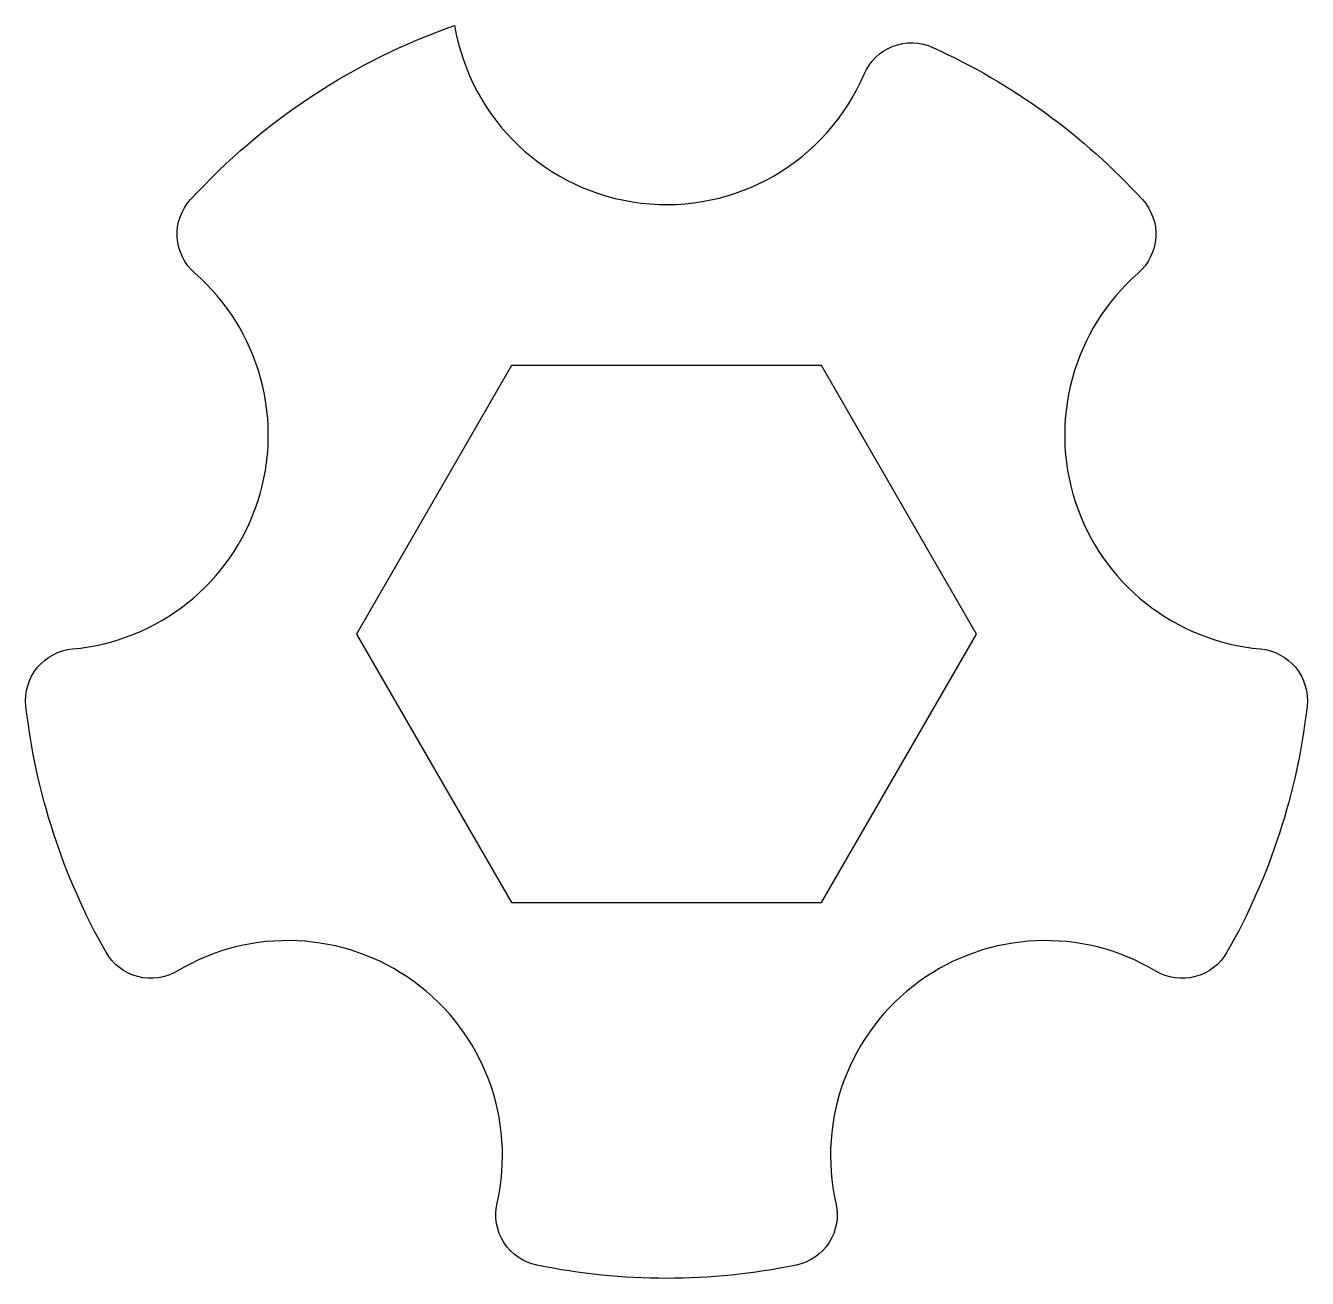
# Model space of a CAD drawing. Header units: millimetres. Extents: x -14.9 to 14.9, y -15 to 14.2.
import ezdxf

# ---------------------------------------------------------------- set-up
doc = ezdxf.new("R2010")
doc.units = ezdxf.units.MM
doc.layers.get('0').update_dxf_attribs({"linetype": 'CONTINUOUS'})

msp = doc.modelspace()

# ---------------------------------------------------------------- linework, layer by layer
msp.add_lwpolyline([(-4.93, 14.167, 0.748759), (4.599, 13.038, -0.420871), (6.198, 13.659, -0.101508), (11.075, 10.116, -0.420871), (10.978, 8.403, 0.660525), (13.821, -0.345, -0.420871), (14.906, -1.674, -0.101508), (13.043, -7.407, -0.420871), (11.384, -7.845, 0.660525), (3.943, -13.251, -0.420871), (3.014, -14.694, -0.101508), (-3.014, -14.694, -0.420871), (-3.943, -13.251, 0.660525), (-11.384, -7.845, -0.420871), (-13.043, -7.407, -0.101508), (-14.906, -1.674, -0.420871), (-13.821, -0.345, 0.660525), (-10.978, 8.403, -0.420871), (-11.075, 10.116, -0.124575)], format="xyb", close=True)
msp.add_lwpolyline([(-3.608, 6.25), (-7.217, 0), (-3.608, -6.25), (3.608, -6.25), (7.217, 0), (3.608, 6.25)], close=True)

doc.saveas('drawing.dxf')
